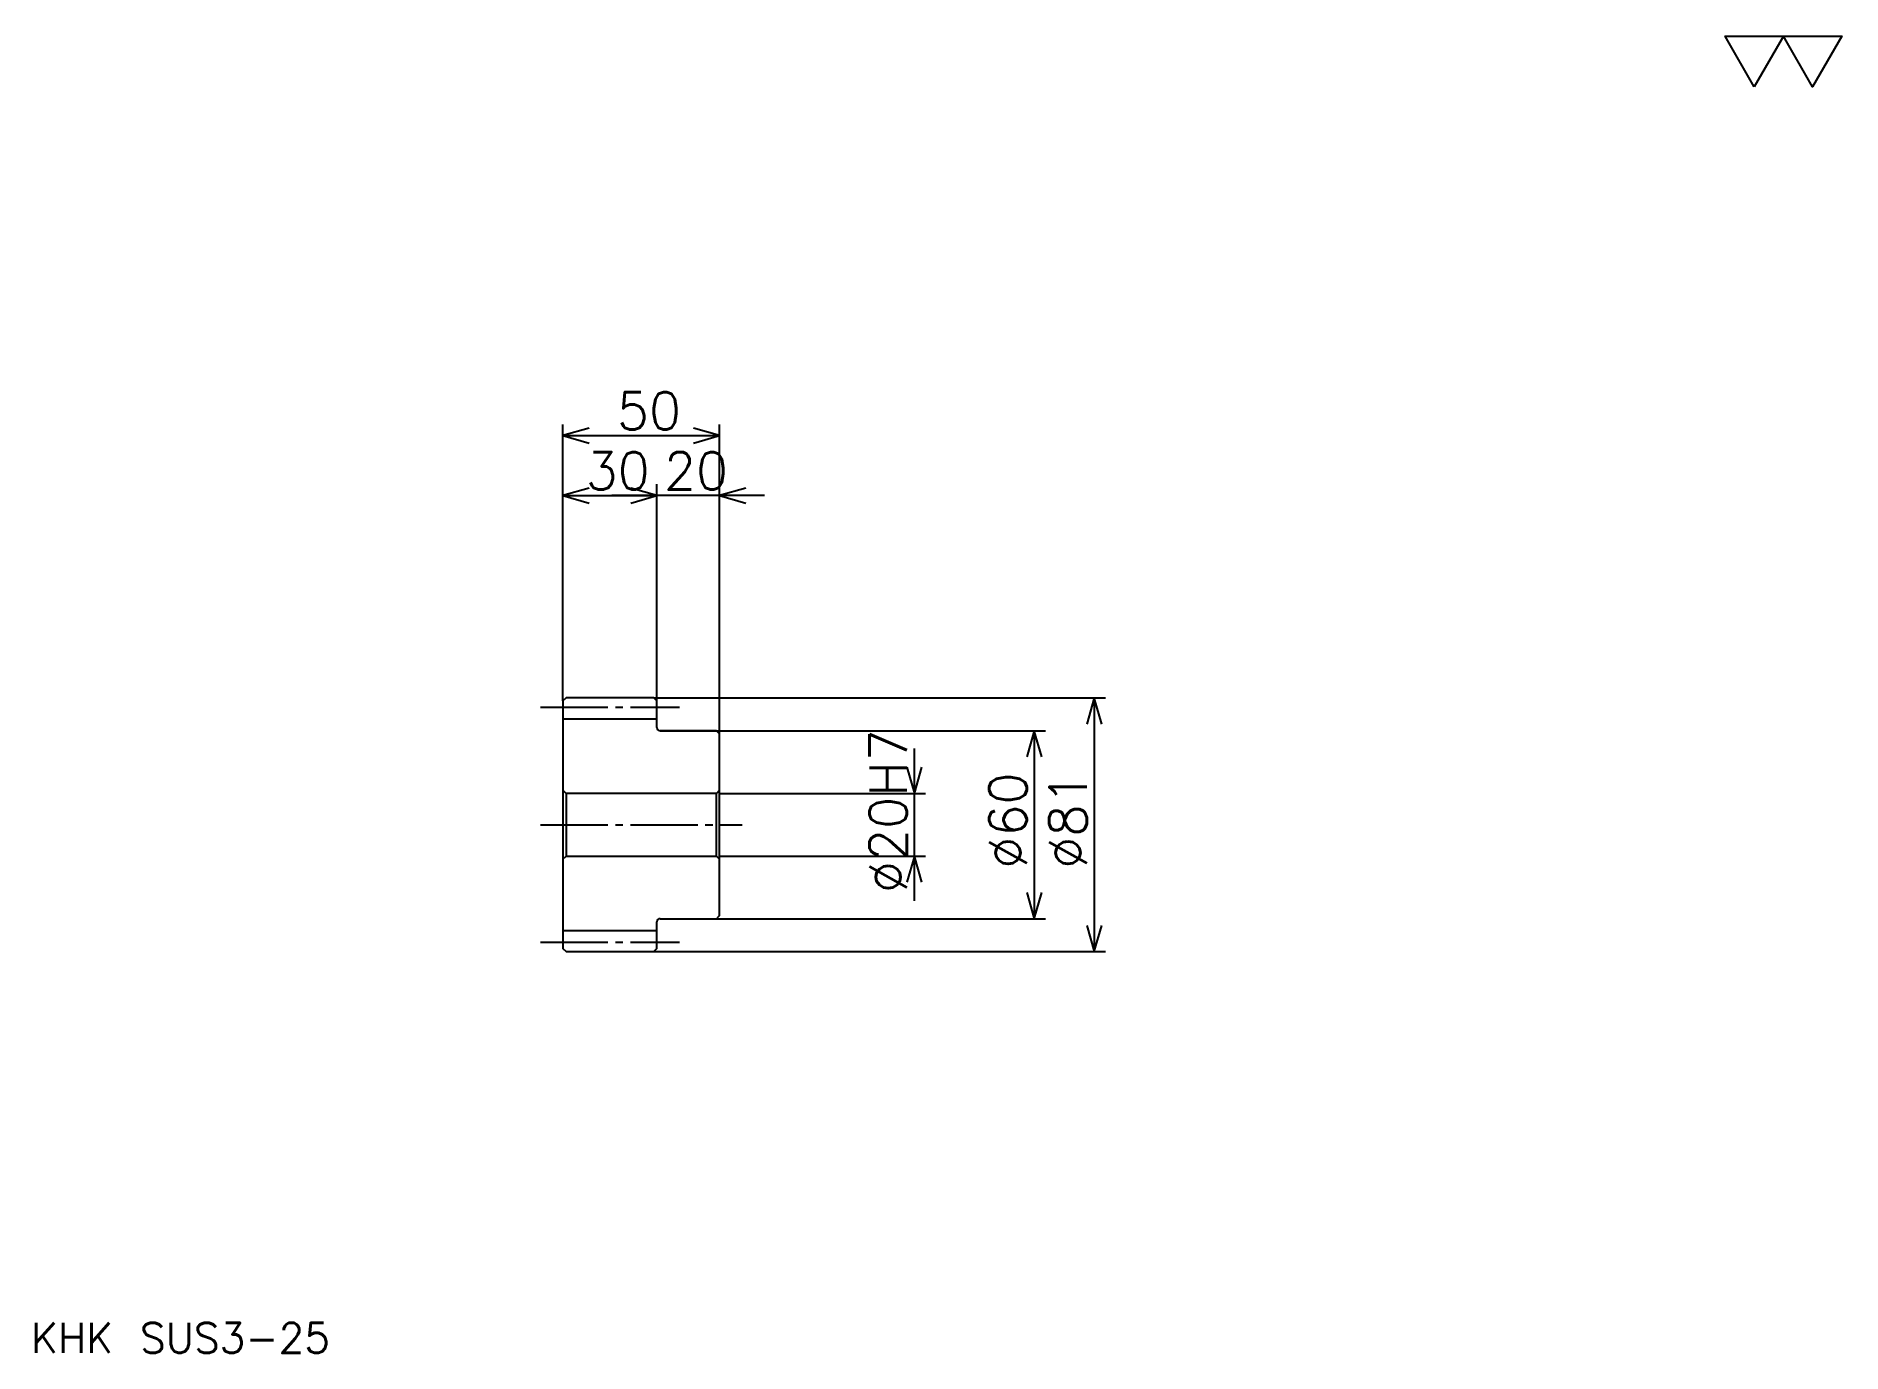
# Model space of a CAD drawing. Extents: x 26 to 602, y 26 to 447.
import ezdxf

# ---------------------------------------------------------------- set-up
doc = ezdxf.new("R2010")
doc.units = 0
doc.linetypes.add('DASHDOT', pattern=[28.695651, 21.521739, -2.391304, 2.391304, -2.391304])
doc.layers.get('0').update_dxf_attribs({"linetype": 'CONTINUOUS'})
doc.layers.add('DASHDOT', color=6, linetype='DASHDOT')
doc.styles.add('KANJI', font='TXT', dxfattribs={"bigfont": 'BIGFONT'})

msp = doc.modelspace()

# ---------------------------------------------------------------- linework, layer by layer
at = {"color": 5}
for p, q in [((193.695663, 235.391312), (193.695663, 322.67392)), ((193.695663, 319.086975), (243.695663, 319.086975)), ((243.695663, 235.391312), (243.695663, 322.67392)), ((193.695663, 299.956543), (223.695663, 299.956543)), ((258.043488, 299.956543), (209.347839, 299.956543)), ((223.695663, 235.391312), (223.695663, 303.543488)), ((193.695663, 234.391312), (193.695663, 235.391312)), ((222.695663, 235.391312), (243.695663, 235.391312)), ((223.695663, 234.391312), (223.695663, 235.391312)), ((243.695663, 235.391312), (366.847839, 235.391312)), ((243.695663, 223.891312), (243.695663, 235.391312)), ((363.260864, 235.391312), (363.260864, 154.391312)), ((224.695663, 224.891312), (243.695663, 224.891312)), ((243.695663, 224.891312), (347.717407, 224.891312)), ((344.130432, 224.891312), (344.130432, 164.891312)), ((305.869568, 170.543488), (305.869568, 219.239136)), ((243.695663, 204.891312), (309.456543, 204.891312)), ((243.695663, 184.891312), (309.456543, 184.891312)), ((224.695663, 164.891312), (243.695663, 164.891312)), ((243.695663, 164.891312), (347.717407, 164.891312)), ((222.695663, 154.391312), (243.695663, 154.391312)), ((243.695663, 154.391312), (366.847839, 154.391312))]:
    msp.add_line(p, q, dxfattribs=at)
at = {"color": 4}
for p, q in [((193.695663, 228.641312), (223.695663, 228.641312)), ((194.695663, 204.891312), (194.695663, 184.891312)), ((242.695663, 204.891312), (243.695663, 205.891312)), ((242.695663, 184.891312), (243.695663, 183.891312)), ((193.695663, 161.141312), (223.695663, 161.141312))]:
    msp.add_line(p, q, dxfattribs=at)
at = {"color": 7}
msp.add_lwpolyline([(573.913025, 430.434784), (564.586914, 446.600006), (601.891296, 446.600006), (592.565186, 430.434784), (583.239136, 446.600006), (573.913025, 430.434784)], dxfattribs=at)
at = {"color": 5}
for points in [[(202.065231, 321.478271), (193.695663, 319.086975), (202.065231, 316.695679)], [(235.326096, 316.695679), (243.695663, 319.086975), (235.326096, 321.478271)], [(202.065231, 302.347839), (193.695663, 299.956543), (202.065231, 297.565216)], [(215.326096, 297.565216), (223.695663, 299.956543), (215.326096, 302.347839)], [(215.326096, 297.565216), (223.695663, 299.956543), (215.326096, 302.347839)], [(252.065231, 302.347839), (243.695663, 299.956543), (252.065231, 297.565216)], [(365.652191, 227.021744), (363.260864, 235.391312), (360.869568, 227.021744)], [(346.521759, 216.521744), (344.130432, 224.891312), (341.739136, 216.521744)], [(303.478271, 213.26088), (305.869568, 204.891312), (308.260864, 213.26088)], [(308.260864, 176.521744), (305.869568, 184.891312), (303.478271, 176.521744)], [(341.739136, 173.26088), (344.130432, 164.891312), (346.521759, 173.26088)], [(360.869568, 162.76088), (363.260864, 154.391312), (365.652191, 162.76088)]]:
    msp.add_lwpolyline(points, dxfattribs=at)
at = {"color": 4}
for points in [[(223.695663, 225.891312), (223.695663, 234.391312), (222.695663, 235.391312), (194.695663, 235.391312), (193.695663, 234.391312), (193.695663, 183.891312)], [(224.695663, 164.891312), (242.695663, 164.891312), (243.695663, 165.891312), (243.695663, 223.891312), (242.695663, 224.891312), (224.695663, 224.891312)], [(193.695663, 183.891312), (194.695663, 184.891312), (242.695663, 184.891312), (242.695663, 204.891312), (194.695663, 204.891312), (193.695663, 205.891312)], [(193.695663, 183.891312), (193.695663, 155.391312), (194.695663, 154.391312), (222.695663, 154.391312), (223.695663, 155.391312), (223.695663, 163.891312)]]:
    msp.add_lwpolyline(points, dxfattribs=at)
for centre, start, end in [((224.695663, 225.891312), 180, 270), ((224.695663, 163.891312), 90, 180)]:
    msp.add_arc(centre, 1, start, end, dxfattribs=at)
at = {"layer": 'DASHDOT', "color": 7}
for p, q in [((186.521744, 232.391312), (230.869568, 232.391312)), ((186.521744, 194.891312), (250.869568, 194.891312)), ((186.521744, 157.391312), (230.869568, 157.391312))]:
    msp.add_line(p, q, dxfattribs=at)

# ---------------------------------------------------------------- texts
at = {"color": 7, "style": 'KANJI'}
for s, height, p in [('50', 11.956522, (210.92392, 321)), ('30', 11.956522, (200.92392, 301.869568)), ('20', 11.956522, (225.92392, 301.869568)), ('KHK SUS3-25', 9.565217, (23.913044, 26.304348))]:
    msp.add_text(s, height=height, dxfattribs=at).set_placement(p)
for s, p in [('%%c20H7', (303.478271, 173.070663)), ('%%c60', (341.739136, 180.842407)), ('%%c81', (360.869568, 180.842407))]:
    msp.add_text(s, height=11.956522, rotation=90, dxfattribs=at).set_placement(p)

doc.saveas('drawing.dxf')
